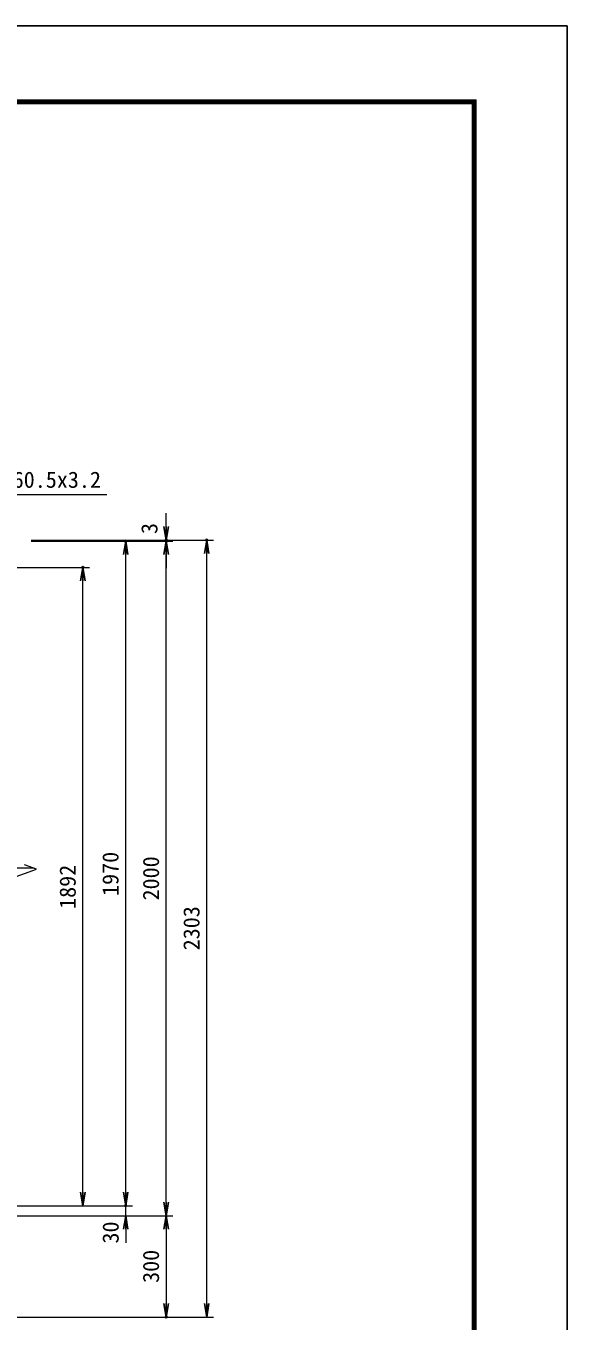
# Model space of a CAD drawing. Units: millimetres, scale not verified. Extents: x -4200 to 4200, y -2970 to 2970.
# Drawn here: x 2597 to 4200, y -869 to 2970 of the extents above; entities that cross this region are included whole.
import ezdxf
from ezdxf.enums import TextEntityAlignment as Align

# ---------------------------------------------------------------- set-up
doc = ezdxf.new("R2010")
doc.units = ezdxf.units.MM
doc.header["$LTSCALE"] = 10
doc.header["$PDMODE"] = 32
doc.header["$PDSIZE"] = 5
for name, color, linetype, lineweight in [('0-4_D-STR2', 7, 'Continuous', 13), ('0-5_D-STR-DIM', 7, 'Continuous', 13), ('0-7_D-STR-TXT', 7, 'Continuous', 13), ('0-C_D-TTL', 7, 'Continuous', 25)]:
    doc.layers.add(name, color=color, linetype=linetype, lineweight=lineweight)
doc.layers.add('0-A_0', color=7, linetype='Continuous')
doc.layers.add('0-B_Defpoints', color=6, linetype='Continuous')
doc.styles.add('ＭＳ ゴシック', font='')
doc.styles.get('ＭＳ ゴシック').set_extended_font_data('MS Gothic')

# ---------------------------------------------------------------- blocks, each defined once
blk = doc.blocks.new('_Open')
at = {"layer": '0-A_0'}
blk.add_line((-10, 1.667), (0, 0), dxfattribs=at)
blk.add_lwpolyline([(-10, -1.667), (0, 0), (-10, 0)], dxfattribs=at)

msp = doc.modelspace()

# ---------------------------------------------------------------- linework, layer by layer
at = {"layer": '0-4_D-STR2'}
for p, q in [((2621.58, 473.22), (2287.31, 473.22)), ((2557.07, 445.39), (2627.55, 471.04)), ((2627.55, 471.04), (2592.31, 483.87))]:
    msp.add_line(p, q, dxfattribs=at)
at = {"layer": '0-5_D-STR-DIM'}
for p, q in [((3012.31, 1486.22), (3012.31, 1526.22)), ((2612.31, 1446.22), (3152.31, 1446.22)), ((2612.31, 1446.22), (3032.31, 1446.22)), ((2612.31, 1443.22), (2912.31, 1443.22)), ((2612.31, 1443.22), (3032.31, 1443.22)), ((2612.31, 1443.22), (3032.31, 1443.22)), ((3012.31, 1443.22), (3012.31, 1446.22)), ((2892.31, -486.78), (2892.31, 1403.22)), ((3012.31, -516.78), (3012.31, 1403.22)), ((3012.31, 1403.22), (3012.31, 1363.22)), ((3132.31, -816.78), (3132.31, 1406.22)), ((2192.1, 1365.22), (2785.47, 1365.22)), ((2765.47, -486.78), (2765.47, 1325.22)), ((2892.31, -486.78), (2892.31, -446.78)), ((2196.31, -526.78), (2785.47, -526.78)), ((2612.31, -526.78), (2912.31, -526.78)), ((2612.31, -526.78), (2912.31, -526.78)), ((2892.31, -556.78), (2892.31, -526.78)), ((2412.31, -556.78), (2912.31, -556.78)), ((2412.31, -556.78), (3032.31, -556.78)), ((2412.31, -556.78), (3032.31, -556.78)), ((2892.31, -596.78), (2892.31, -636.78)), ((3012.31, -596.78), (3012.31, -816.78)), ((2292.56, -856.78), (3152.31, -856.78)), ((2292.56, -856.78), (3032.31, -856.78))]:
    msp.add_line(p, q, dxfattribs=at)
at = {"layer": '0-7_D-STR-TXT'}
msp.add_lwpolyline([(2836.84, 1580.31), (2334.33, 1580.31), (2273.05, 1335.46)], dxfattribs=at)
at = {"layer": '0-B_Defpoints'}
for p in [(2892.31, 1443.22), (3012.31, 1446.22), (3012.31, 1443.22), (3132.31, 1446.22), (2765.47, 1365.22), (2892.31, -526.78), (3012.31, -856.78)]:
    msp.add_point(p, dxfattribs=at)
at = {"layer": '0-C_D-TTL', "color": 2}
msp.add_lwpolyline([(-4199.68, 2970.23), (4200.32, 2970.23), (4200.32, -2969.77), (-4199.68, -2969.77)], close=True, dxfattribs=at)
at = {"layer": '0-C_D-TTL'}
for points in [[(-3929.68, 2750.23), (3930.32, 2750.23), (3930.32, -2749.77), (-3929.68, -2749.77)], [(-3927.18, 2747.73), (3927.82, 2747.73), (3927.82, -2747.27), (-3927.18, -2747.27)], [(-3924.68, 2745.23), (3925.32, 2745.23), (3925.32, -2744.77), (-3924.68, -2744.77)], [(-3922.18, 2742.73), (3922.82, 2742.73), (3922.82, -2742.27), (-3922.18, -2742.27)], [(-3919.68, 2740.23), (3920.32, 2740.23), (3920.32, -2739.77), (-3919.68, -2739.77)]]:
    msp.add_lwpolyline(points, close=True, dxfattribs=at)

# ---------------------------------------------------------------- block references
at = {"layer": '0-5_D-STR-DIM', "xscale": 4, "yscale": 4}
for p, rotation in [((3012.31, 1446.22), 270), ((2892.31, 1443.22), 90), ((3012.31, 1443.22), 90), ((3012.31, 1443.22), 90), ((3132.31, 1446.22), 90), ((2765.47, 1365.22), 90), ((2765.47, -526.78), 270), ((2892.31, -526.78), 270), ((2892.31, -526.78), 270), ((3012.31, -556.78), 270), ((2892.31, -556.78), 90), ((3012.31, -556.78), 90), ((3012.31, -856.78), 270), ((3132.31, -856.78), 270)]:
    msp.add_blockref('_Open', p, dxfattribs=dict(at, rotation=rotation))

# ---------------------------------------------------------------- texts
at = {"layer": '0-5_D-STR-DIM', "style": 'ＭＳ ゴシック'}
for s, p in [('3', (3000.9, 1464.1)), ('1970', (2885.56, 391.32)), ('2000', (3005.56, 377.97)), ('1892', (2758.72, 352.84)), ('2303', (3125.56, 230.12)), ('30', (2886.01, -638.98)), ('300', (3005.56, -755.66))]:
    msp.add_text(s, height=48.09, rotation=90, dxfattribs=at).set_placement(p, align=Align.BOTTOM_LEFT)
at = {"layer": '0-7_D-STR-TXT', "style": 'ＭＳ ゴシック'}
msp.add_text('門柱 φ60.5x3.2', height=48.09, dxfattribs=at).set_placement((2343.81, 1586.67), align=Align.BOTTOM_LEFT)

doc.saveas('drawing.dxf')
